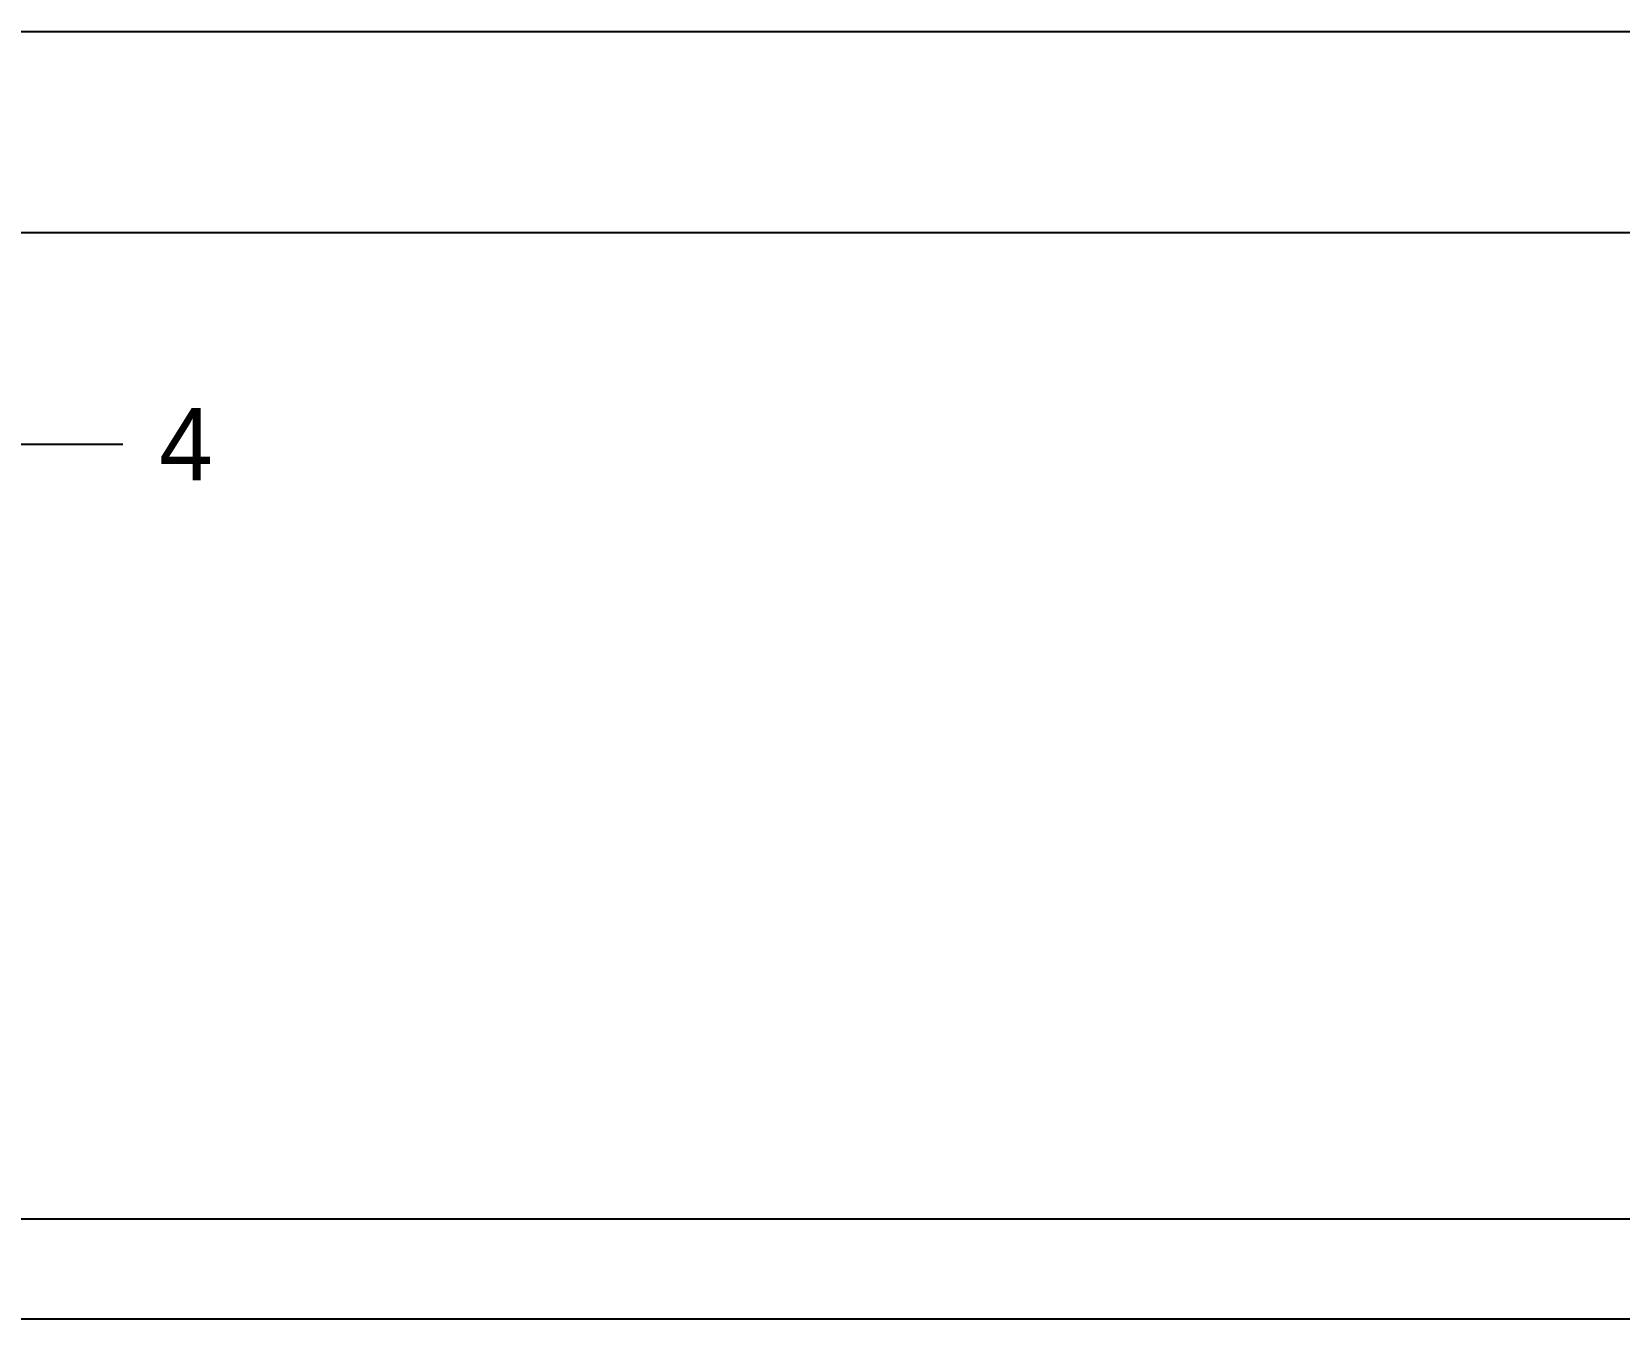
# Model space of a CAD drawing. Header units: inches. Extents: x 5.3 to 31.2, y 3.7 to 34.9.
# Drawn here: x 11.132 to 15.087, y 4.755 to 7.963 of the extents above; entities that cross this region are included whole.
import ezdxf
from ezdxf import colors
from ezdxf.entities.mleader import LeaderData, LeaderLine
from ezdxf.math import Vec2, Vec3

# ---------------------------------------------------------------- set-up
doc = ezdxf.new("R2010")
doc.units = ezdxf.units.IN
doc.header["$MEASUREMENT"] = 0
for name, color, linetype in [('.25 tubes', 170, 'Continuous'), ('NOTES', 1, 'Continuous'), ('Rod Shuttle', 170, 'Continuous')]:
    doc.layers.add(name, color=color, linetype=linetype)

# ---------------------------------------------------------------- blocks, each defined once
blk = doc.blocks.new('Shuttle Assembly')
blk.add_lwpolyline([(-4, -0.25), (4, -0.25), (4, 0.25), (-4, 0.25)], close=True)

msp = doc.modelspace()

# ---------------------------------------------------------------- linework, layer by layer
at = {"layer": '.25 tubes'}
msp.add_lwpolyline([(6.8554, 5.0051), (17.7321, 5.0051), (17.7321, 4.7551), (6.8554, 4.7551)], close=True, dxfattribs=at)

# ---------------------------------------------------------------- block references
at = {"layer": 'Rod Shuttle'}
msp.add_blockref('Shuttle Assembly', (12.366, 7.713), dxfattribs=at)

# ---------------------------------------------------------------- leaders
at = {"layer": 'NOTES'}
ml = msp.add_multileader_mtext('Standard', dxfattribs=at)
ml.set_content('4', color=256)
ml.set_leader_properties()
ml.build(insert=Vec2(0, 0))
ml.multileader.update_dxf_attribs({"has_text_frame": 1, "text_right_attachment_type": 6, "dogleg_length": 0.36, "arrow_head_size": 0.18})
ctx = ml.context
ctx.base_point, ctx.char_height, ctx.arrow_head_size, ctx.landing_gap_size, ctx.plane_origin = Vec3(11.3586, 6.9353), 0.18, 0.18, 0.09, Vec3(10.5485, 7.463)
ctx.right_attachment = 6
notes = []
notes.append((ctx, [(0, (1, 1, 0), (10.9986, 6.9353), (1, 0), 0.36, [(0, [(10.5485, 7.463)], 0, [])])]))
ctx.mtext.insert, ctx.mtext.flow_direction = Vec3(11.4486, 7.0253), 5
for ctx, leaders in notes:
    for number, flags, end, landing, length, lines in leaders:
        leader = LeaderData()
        leader.index, (leader.has_last_leader_line, leader.has_dogleg_vector, leader.attachment_direction) = number, flags
        leader.last_leader_point, leader.dogleg_vector, leader.dogleg_length = Vec3(end), Vec3(landing), length
        for number, points, colour, breaks in lines:
            line = LeaderLine()
            line.index, line.vertices, line.color, line.breaks = number, Vec3.list(points), colors.encode_raw_color(colour), breaks
            leader.lines.append(line)
        ctx.leaders.append(leader)

doc.saveas('drawing.dxf')
